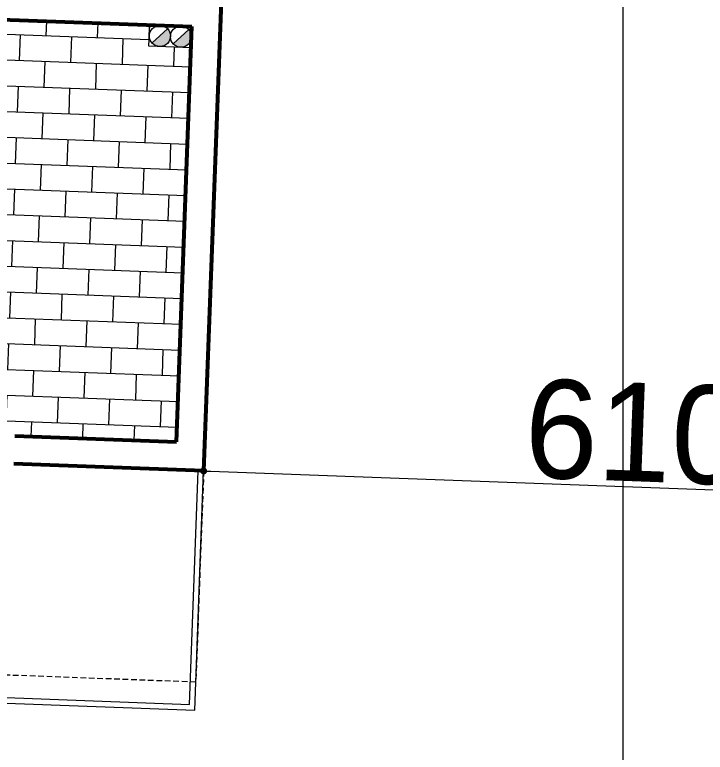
# Model space of a CAD drawing. Header units: centimetres. Extents: x 63871 to 181827, y -95930 to 42199.
# Drawn here: x 153936 to 154426, y 23494 to 24018 of the extents above; entities that cross this region are included whole.
import ezdxf

# ---------------------------------------------------------------- set-up
doc = ezdxf.new("R2010")
doc.units = ezdxf.units.CM
doc.linetypes.add('11-021_500-SatisOfisi_220512$0${ Diamond }', pattern=[12, 4, -2, 2, 2, -2])
for name, color, linetype, lineweight in [('A-FLOR-HRAL', 11, 'Continuous', 9), ('A-WALL', 12, 'Continuous', 50), ('ARA SINIRLAR', 225, 'Continuous', 15), ('ARM_Pen_No__252', 8, 'Continuous', 18), ('Baca', 82, 'Continuous', 9), ('İz DÜŞÜMÜ', 7, '11-021_500-SatisOfisi_220512$0${ Diamond }', 18), ('OLUK', 222, 'Continuous', 15)]:
    doc.layers.add(name, color=color, linetype=linetype, lineweight=lineweight)
doc.layers.add('Dıış Ölçü', color=140, linetype='Continuous')
doc.styles.add('RomanS', font='')
doc.styles.get('RomanS').set_extended_font_data('Stylus BT')
doc.dimstyles.new('BÖYÜK', dxfattribs={"dimtxt": 70, "dimasz": 5, "dimexe": 5, "dimexo": 5, "dimgap": 2, "dimtad": 3, "dimdec": 0, "dimzin": 0, "dimdsep": 46, "dimtxsty": 'RomanS', "dimblk": 'DOT', "dimcen": 5, "dimadec": 0, "dimazin": 0, "dimtfac": 1, "dimtdec": 0, "dimtix": 1, "dimtofl": 0, "dimtmove": 1, "dimatfit": 0, "dimldrblk": 'DOT', "dimfxl": 10, "dimfxlon": 1, "dimtolj": 1, "dimtzin": 0, "dimarcsym": 0})

# ---------------------------------------------------------------- blocks, each defined once
blk = doc.blocks.new('afadfa')
at = {"layer": 'Baca'}
h = blk.add_hatch(color=0, dxfattribs=at)
h.dxf.hatch_style = 1
h.paths.add_polyline_path([(525548.61, 4261233.83, 0.670516), (525535.77, 4261228.56, 0.199315), (525537.97, 4261223.25)])
h = blk.add_hatch(color=0, dxfattribs=at)
h.dxf.hatch_style = 1
h.paths.add_polyline_path([(525563.68, 4261233.75, 0.675614), (525550.77, 4261228.56, 0.202965), (525553.05, 4261223.18)])
for p, q in [((525537.97, 4261223.25), (525548.61, 4261233.83)), ((525553.05, 4261223.18), (525563.68, 4261233.75))]:
    blk.add_line(p, q, dxfattribs=at)
blk.add_lwpolyline([(525535.77, 4261236.11), (525565.77, 4261236.05), (525565.77, 4261220.99), (525535.77, 4261221.06)], close=True, dxfattribs=at)
for centre in [(525543.27, 4261228.56), (525558.27, 4261228.56)]:
    blk.add_circle(centre, 7.5, dxfattribs=at)
blk = doc.blocks.new('HRD')
at = {"layer": 'ARM_Pen_No__252'}
h = blk.add_hatch(dxfattribs=at)
h.set_pattern_fill('AR-B816', color=256, scale=0.09)
h.set_pattern_definition([(0, (-39959.2, 0), (0, 18.288), []), (90, (-39959.2, 0), (-18.288, 18.288), [18.288, -18.288])])
h.paths.add_polyline_path([(154149.63, 35592.48), (154149.63, 35503.48), (154219.63, 35503.48), (154219.63, 35483.24), (154324.63, 35483.24), (154324.63, 35692.48), (154369.63, 35692.48), (154369.63, 35927.48), (154369.63, 35927.48), (154369.63, 36097.48), (154369.63, 36177.48), (154254.63, 36177.48), (153954.63, 36177.48), (153839.63, 36177.48), (153839.63, 35897.6), (153869.63, 35897.54), (153869.63, 35882.48), (154019.63, 35882.48), (154019.63, 35872.48), (154019.63, 35833.25, -0.444416), (154030.45, 35823.48, -0.444416), (154019.63, 35813.72), (154019.63, 35773.48), (153939.63, 35773.48), (153939.63, 35692.48), (154019.63, 35692.48), (154019.63, 35687.48), (154019.63, 35633.7), (154020.63, 35632.93), (154019.63, 35631.47), (154019.63, 35592.48), (154019.63, 35582.48), (153989.63, 35582.48), (153989.63, 35577.48), (153989.63, 35497.48), (153989.63, 35437.48), (153994.63, 35437.48), (154094.63, 35437.48), (154139.63, 35437.48), (154139.63, 35592.48)])
at = {"layer": 'A-FLOR-HRAL'}
for p, q in [((154389.63, 36367.48), (153819.63, 36367.48)), ((153819.63, 36367.48), (153819.63, 36197.48)), ((154385.63, 36363.48), (153823.63, 36363.48)), ((153823.63, 36363.48), (153823.63, 36197.48))]:
    blk.add_line(p, q, dxfattribs=at)
at = {"layer": 'A-WALL', "lineweight": 53}
for p, q in [((153819.63, 35782.48), (153819.63, 36197.48)), ((153819.63, 36197.48), (153954.63, 36197.48)), ((153839.63, 36177.48), (153839.63, 35882.48)), ((153954.63, 36177.48), (153839.63, 36177.48)), ((154019.63, 35882.48), (153839.63, 35882.48))]:
    blk.add_line(p, q, dxfattribs=at)
at = {"layer": 'İz DÜŞÜMÜ'}
blk.add_lwpolyline([(153819.63, 36347.48), (154419.63, 36347.49), (154419.63, 35292.49), (154159.63, 35292.49), (154159.63, 35357.48), (153819.63, 35357.48), (153819.63, 36347.48)], dxfattribs=at)
at = {"layer": 'Baca'}
blk.add_blockref('afadfa', (-371696.14, -4225338.51), dxfattribs=at)
blk = doc.blocks.new('_Dot')
at = {"color": 0, "linetype": 'ByBlock', "lineweight": -2}
blk.add_line((-0.5, 0), (-1, 0), dxfattribs=at)
at = {"color": 0, "linetype": 'ByBlock', "const_width": 0.5}
blk.add_lwpolyline([(-0.25, 0, 1), (0.25, 0, 1)], format="xyb", close=True, dxfattribs=at)
blk = doc.blocks.new('*D166')
at = {"layer": 'Defpoints', "color": 0, "transparency": 16777216}
for p in [(-2359.09, 7511.09), (-1749.41, 7488.45), (-1749.41, 7488.45)]:
    blk.add_point(p, dxfattribs=at)
at = {"layer": 'Dıış Ölçü', "color": 0, "lineweight": -2, "transparency": 16777216}
for p, q in [((-2359.09, 7511.09), (-2358.91, 7516.09)), ((-2354.1, 7510.9), (-1754.41, 7488.63)), ((-1749.41, 7488.45), (-1749.22, 7493.44))]:
    blk.add_line(p, q, dxfattribs=at)
at = {"layer": 'Dıış Ölçü', "color": 0, "lineweight": -2, "transparency": 16777216, "xscale": 5, "yscale": 5, "zscale": 5}
for p, rotation in [((-2359.09, 7511.09), 177.8731903117572), ((-1749.41, 7488.45), 357.8731903117572)]:
    blk.add_blockref('_Dot', p, dxfattribs=dict(at, rotation=rotation))
at = {"layer": 'Dıış Ölçü', "color": 0, "transparency": 16777216, "insert": (-2052.82, 7538.31), "char_height": 70, "attachment_point": 5, "rotation": 357.8732, "style": 'RomanS'}
blk.add_mtext('\\A1;610', dxfattribs=at)
blk = doc.blocks.new('yerleşim planı')
at = {"layer": 'ARA SINIRLAR'}
blk.add_line((-2061.35, 8551.58), (-2061.35, 7042.92), dxfattribs=at)
at = {"rotation": 177.873189238168}
blk.add_blockref('HRD', (152697.92, 37975.19), dxfattribs=at)
at = {"layer": 'Dıış Ölçü'}
dim = blk.add_aligned_dim(p1=(-2359.09, 7511.09), p2=(-1749.41, 7488.45), distance=0, dimstyle='BÖYÜK', dxfattribs=at)
dim.commit()
dim.dimension.update_dxf_attribs({"geometry": '*D166', "text_midpoint": (-2052.82, 7538.31)})

msp = doc.modelspace()

# ---------------------------------------------------------------- block references
at = {"layer": 'OLUK'}
msp.add_blockref('yerleşim planı', (156428.79, 16182.58), dxfattribs=at)

doc.saveas('drawing.dxf')
